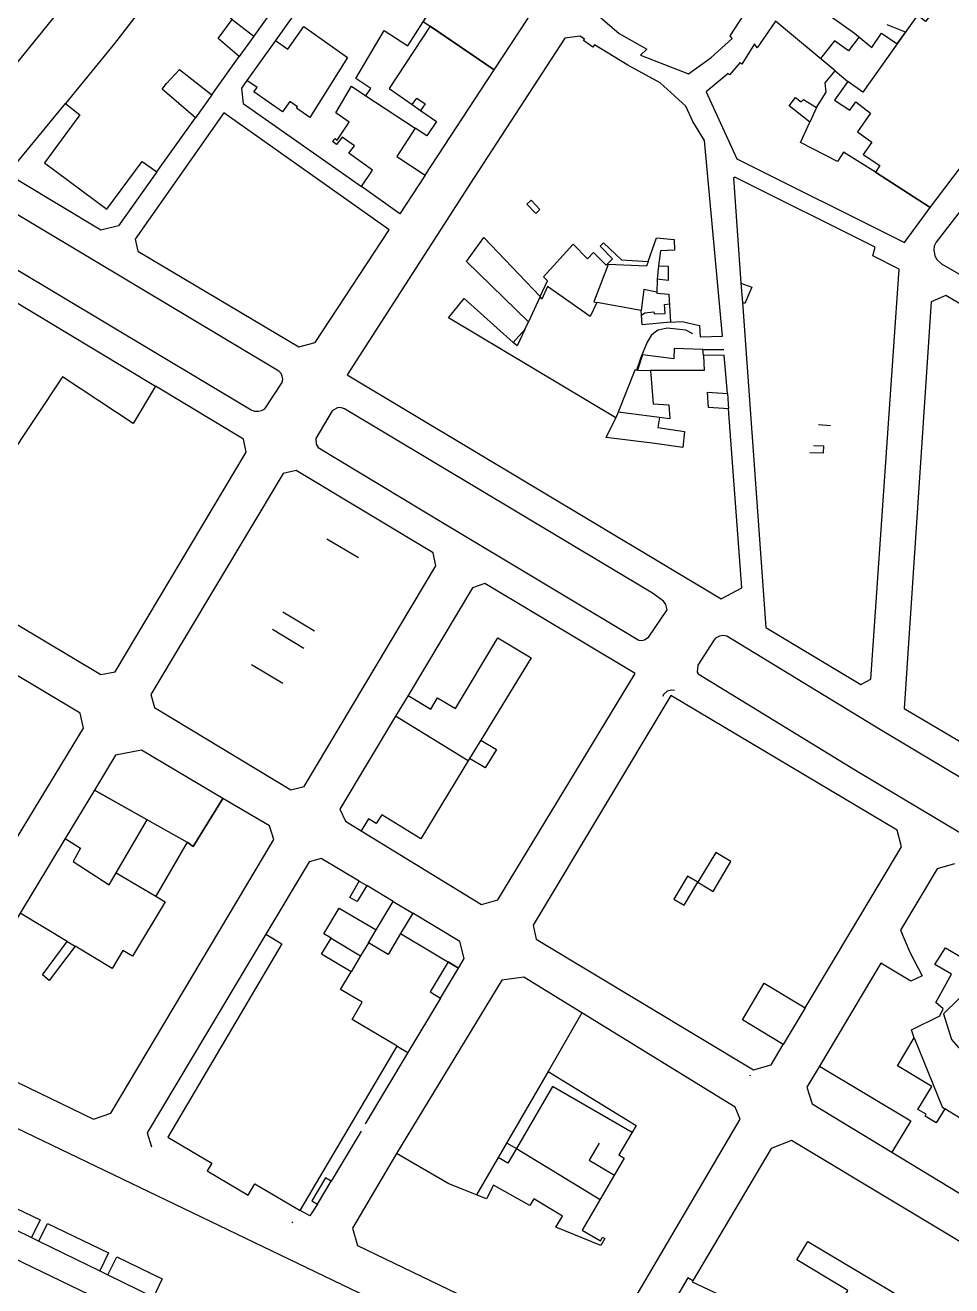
# Model space of a CAD drawing. Header units: millimetres. Extents: x 487814 to 495125, y 4392873 to 4398925.
# Drawn here: x 492290.2 to 492505.7, y 4396547.5 to 4396840.6 of the extents above; entities that cross this region are included whole.
import ezdxf

# ---------------------------------------------------------------- set-up
doc = ezdxf.new("R2010")
doc.units = ezdxf.units.MM
doc.layers.add('Cartografia_Base', color=8, linetype='Continuous')

msp = doc.modelspace()

# ---------------------------------------------------------------- linework, layer by layer
at = {"layer": 'Cartografia_Base'}
for p, q in [((492355.26, 4396854.85, 119.4), (492343.3, 4396838.05, 118.88)), ((492348.37, 4396837.06, 118.74), (492341.71, 4396827.71, 118.82)), ((492478.51, 4396830, 122.1), (492481.48, 4396827.52, 122.1)), ((492333.55, 4396824.37, 115.99), (492329.77, 4396819.07, 115.69)), ((492369.39, 4396824.17, 118.9), (492380.87, 4396816.64, 118.9)), ((492380.18, 4396822.15, 116.5), (492382.11, 4396820.8, 116.5)), ((492474.18, 4396821.44, 121.56), (492472.65, 4396818.06, 121.48)), ((492425.57, 4396785.12, 117.65), (492425.76, 4396784.93, 117.65)), ((492437.47, 4396784.67, 118.05), (492437.12, 4396781.53, 118.05)), ((492456.61, 4396780.59, 117.74), (492456.94, 4396776.08, 117.74)), ((492285.95, 4396777.41, 117.38), (492320.43, 4396756.66, 117.53)), ((492433.43, 4396774.28, 116.17), (492423.11, 4396776.12, 116.25)), ((492433.51, 4396773.16, 116.25), (492433.43, 4396774.28, 116.17)), ((492447.79, 4396765.19, 117.22), (492452.63, 4396765.17, 117.06)), ((492432.53, 4396760.35, 115.36), (492432.36, 4396760.35, 114.89)), ((492453.47, 4396754.92, 117.32), (492453.74, 4396751.37, 117.24)), ((492428.04, 4396750.64, 114.95), (492427.51, 4396749.32, 115.36)), ((492437.66, 4396749.36, 114.9), (492428.04, 4396750.64, 114.95)), ((492474.63, 4396747.75, 115.67), (492477.44, 4396747.53, 115.67)), ((492360.33, 4396721.2, 118.03), (492367.65, 4396716.8, 118.03)), ((492350.11, 4396704.19, 122.06), (492357.43, 4396699.79, 122.06)), ((492347.67, 4396700.13, 122.06), (492354.99, 4396695.74, 122.06)), ((492342.77, 4396691.97, 119.26), (492350.09, 4396687.57, 119.26)), ((492379.21, 4396684.73, 116.31), (492376.31, 4396679.9, 116.33)), ((492393.2, 4396669.57, 114.55), (492376.31, 4396679.9, 116.33)), ((492396.15, 4396674.37, 114.95), (492393.52, 4396670.08, 115.41)), ((492299.45, 4396651.47, 121.44), (492288.97, 4396634.1, 121.44)), ((492311.32, 4396643.52, 123.53), (492320.5, 4396638.07, 123.53)), ((492367.82, 4396641.57, 117.52), (492369.58, 4396640.54, 117.52)), ((492375.72, 4396636.85, 118.39), (492380.27, 4396634.13, 118.39)), ((492361.35, 4396628.3, 117.92), (492368.17, 4396624.22, 117.92)), ((492299.94, 4396627.52, 124.94), (492301.75, 4396626.43, 124.94)), ((492369.99, 4396627.26, 118.39), (492368.17, 4396624.22, 117.92)), ((492368.17, 4396624.22, 117.92), (492365.94, 4396620.47, 118.39)), ((492386.75, 4396614.38, 118.77), (492379.11, 4396601.74, 120.31)), ((492471.56, 4396612.13, 117.44), (492466.47, 4396603.61, 117.44)), ((492411.75, 4396597.27, 117.29), (492395.09, 4396568.61, 119.38)), ((492458.63, 4396596.48, 115.17), (492458.82, 4396596.39, 115.16)), ((492368.27, 4396583.46, 118.82), (492361.31, 4396571.81, 120.37)), ((492402.13, 4396580.71, 122.86), (492404.4, 4396579.4, 122.86)), ((492404.4, 4396579.4, 122.71), (492423.88, 4396567.52, 122.71)), ((492280.6, 4396564.08, 123.52), (492291.62, 4396558.68, 123.52)), ((492352.17, 4396562.33, 120.33), (492352.41, 4396562.22, 120.2)), ((492293.33, 4396557.86, 122.79), (492307.5, 4396550.92, 122.79)), ((492309.37, 4396550, 123.17), (492319.96, 4396544.82, 123.32))]:
    msp.add_line(p, q, dxfattribs=at)
for points in [[(492292.61, 4396898.92, 118.32), (492257.36, 4396871.42, 116.97), (492227.51, 4396843.52, 116.47), (492273.41, 4396814.15, 115.33), (492283.2, 4396825.68, 115.42), (492305.26, 4396852.88, 115.89), (492327.81, 4396882.38, 117.98), (492338.56, 4396896.86, 119.26), (492338.95, 4396897.79, 119.34), (492339.35, 4396900.2, 119.5), (492339.2, 4396900.57, 119.51), (492318.95, 4396921.53, 119.91), (492308.93, 4396912.78, 118.86), (492300.91, 4396905.52, 118.52), (492292.61, 4396898.92, 118.32)], [(492370.03, 4396867.51, 118.95), (492348.37, 4396837.06, 116.64), (492351.2, 4396835.02, 116.57), (492354.97, 4396840.26, 116.97), (492365.11, 4396833.07, 116.76), (492356.39, 4396819.14, 116.05), (492353.27, 4396821.33, 116.07), (492353.47, 4396821.6, 116.08), (492351.67, 4396822.85, 116.09), (492349.97, 4396820.42, 115.98), (492343.35, 4396825.09, 116.02), (492344.08, 4396826.12, 116.07), (492341.71, 4396827.71, 116.08), (492340.44, 4396825.93, 115.99), (492340.86, 4396822.39, 115.88), (492368.34, 4396803.07, 115.6), (492370.95, 4396806.88, 115.86), (492365.43, 4396810.83, 115.92), (492366.76, 4396812.55, 116.01), (492363.84, 4396814.57, 116.03), (492362.58, 4396812.87, 115.95), (492361.65, 4396813.53, 115.96), (492362.22, 4396814.28, 115.99), (492362.74, 4396813.87, 115.99), (492365.51, 4396818.04, 116.17), (492362.38, 4396820.24, 116.19), (492366.02, 4396826.39, 116.49), (492369.39, 4396824.17, 116.47), (492370.52, 4396825.9, 116.56), (492367.07, 4396828.17, 116.57), (492373.67, 4396839.34, 117.32), (492379.14, 4396835.76, 117.22), (492391.6, 4396855.43, 118.56)], [(492487.93, 4396806.43, 117.04), (492500.66, 4396798.2, 116.16), (492532.73, 4396840.54, 118), (492509.61, 4396858.37, 118), (492506.74, 4396854.95, 118.01), (492508.83, 4396853.32, 117.95), (492499.53, 4396841.43, 117.96), (492497.69, 4396842.9, 118.01), (492484.94, 4396825.04, 118), (492481.48, 4396827.52, 118.11), (492478.4, 4396823.17, 118.1), (492481.96, 4396820.87, 118), (492483.31, 4396822.75, 118), (492486.75, 4396820.17, 117.9), (492483.7, 4396815.81, 117.61), (492487.08, 4396813.42, 117.36), (492485.05, 4396810.55, 117.35), (492488.91, 4396808, 117.08), (492487.93, 4396806.43, 117.04)], [(492391.6, 4396855.43, 118.56), (492382.73, 4396841.43, 117.64), (492399.26, 4396830.23, 117.32), (492407.15, 4396842.25, 117.96), (492406.35, 4396846.08, 118.19), (492391.6, 4396855.43, 118.56)], [(492323.84, 4396853.17, 117.07), (492310.93, 4396836.34, 116.08), (492299.51, 4396822.38, 115.25), (492302.84, 4396819.72, 115.2), (492294.65, 4396808.62, 114.97), (492309.17, 4396797.82, 114.81), (492317.37, 4396808.93, 115.21), (492320.79, 4396806.47, 115.22), (492329.77, 4396819.07, 115.69), (492322, 4396825.74, 115.83), (492323.05, 4396827.06, 115.91), (492326.03, 4396830.3, 116.11), (492333.55, 4396824.37, 115.99), (492339.94, 4396833.35, 116.51), (492335.07, 4396837.49, 116.6), (492338.31, 4396841.93, 116.85), (492323.84, 4396853.17, 117.07)], [(492469.35, 4396848.48, 118.76), (492483.04, 4396838.73, 118.27), (492487.05, 4396835.38, 118.12), (492489.32, 4396838.74, 118.12), (492492.94, 4396836.24, 118.01)], [(492421.61, 4396844.42, 118.17), (492428.26, 4396838.64, 118.19), (492434.71, 4396835.03, 118.03), (492433.26, 4396833.59, 118.12), (492444.39, 4396829.27, 117.6), (492449.66, 4396833.1, 117.38), (492454.59, 4396837.47, 117.34), (492454.12, 4396838.11, 117.5), (492459.33, 4396846.12, 118.74)], [(492338.31, 4396841.93, 116.85), (492343.3, 4396838.05, 116.78), (492339.94, 4396833.35, 116.51)], [(492399.26, 4396830.23, 117.32), (492384.34, 4396840.34, 117.61), (492374.82, 4396825.89, 116.65), (492380.18, 4396822.15, 116.62), (492381.22, 4396823.64, 116.7), (492383.15, 4396822.29, 116.69), (492382.11, 4396820.8, 116.61), (492385.83, 4396818.2, 116.59), (492383.58, 4396814.86, 116.43), (492380.87, 4396816.64, 116.43), (492376.56, 4396810.08, 116.11), (492383.18, 4396805.73, 116.09), (492399.26, 4396830.23, 117.32)], [(492487.93, 4396806.43, 117.04), (492480.46, 4396811.1, 117.2), (492479.09, 4396808.89, 116.69), (492470.44, 4396813.34, 116.73), (492472.65, 4396818.06, 117.78), (492467.81, 4396821.86, 117.71), (492469.31, 4396823.79, 117.81), (492470.66, 4396822.79, 117.86), (492471.15, 4396823.34, 117.86), (492474.18, 4396821.44, 118.17), (492476.42, 4396825.03, 118.18), (492476.24, 4396827.18, 118.22), (492478.51, 4396830, 118.22), (492464.63, 4396841.57, 118.75), (492460.4, 4396835.37, 117.67), (492459.74, 4396836.28, 117.75), (492456.85, 4396831.51, 117.34), (492456.4, 4396831.94, 117.32), (492453.95, 4396829.09, 117.2), (492453.64, 4396829.4, 117.19), (492448.54, 4396825.12, 116.62), (492455.64, 4396809.55, 115.03), (492494.65, 4396790.06, 115.43), (492500.66, 4396798.2, 116.16), (492487.93, 4396806.43, 117.04)], [(492492.94, 4396836.24, 118.01), (492494.89, 4396838.97, 118.01), (492490.64, 4396840.69, 118.13)], [(492443.52, 4396746.11, 112.92), (492443.08, 4396742.37, 112.91), (492436.61, 4396743.35, 112.94), (492425.25, 4396744.72, 113.09), (492427.51, 4396749.32, 113.02), (492388.63, 4396772.52, 114.77), (492392.27, 4396777.04, 114.76), (492403.68, 4396766.84, 114.51), (492406.38, 4396769.85, 114.5), (492407.19, 4396771.6, 114.34), (492392.82, 4396785.68, 114.56), (492396.79, 4396791.22, 114.78), (492409.94, 4396777.48, 113.7), (492411.65, 4396781.14, 113.87), (492410.71, 4396782.08, 113.94), (492417.6, 4396789.71, 113.97), (492420.9, 4396786.28, 113.72), (492422.34, 4396787.71, 113.86), (492425.24, 4396784.79, 113.65), (492426.74, 4396786.28, 113.79), (492423.84, 4396789.2, 114), (492424.64, 4396789.99, 114.08), (492428.8, 4396786.06, 113.79), (492435.06, 4396785.66, 113.83), (492436.94, 4396791.13, 114.32), (492441.11, 4396790.73, 114.33), (492441.2, 4396788.27, 114.13), (492437.94, 4396788.11, 114.07), (492437.47, 4396784.67, 113.78), (492439.72, 4396784.54, 113.8), (492439.69, 4396781.24, 113.52), (492437.12, 4396781.53, 113.51), (492437.08, 4396778.28, 113.24), (492439.83, 4396778.03, 113.25), (492440.26, 4396771.53, 112.67), (492442.91, 4396771.72, 112.83), (492446.97, 4396770.77, 114.65), (492447.17, 4396768.17, 114.49), (492452.34, 4396768.26, 114.38), (492448.13, 4396813.78, 116.92), (492445.45, 4396818.21, 116.94), (492443.78, 4396821.76, 117.29), (492437.8, 4396827.18, 117.71), (492430.32, 4396831.33, 118.11), (492422.52, 4396836.01, 117.95), (492422.19, 4396835.52, 117.93), (492420, 4396837.01, 117.58), (492420.25, 4396837.36, 117.67), (492419.24, 4396838.03, 117.65), (492415.67, 4396837.59, 117.03), (492394.58, 4396805.22, 115.39), (492365.03, 4396759.28, 114.02), (492452.02, 4396707.22, 112.91), (492456.79, 4396709.73, 112.78), (492453.74, 4396751.37, 112.9), (492449.07, 4396751.69, 112.92), (492448.87, 4396755.28, 112.93), (492453.47, 4396754.92, 112.9), (492452.74, 4396763.89, 113.95), (492447.87, 4396763.81, 112.76), (492448.07, 4396760.31, 112.83), (492435.61, 4396760.34, 112.97), (492436.21, 4396752.59, 112.98), (492439.84, 4396752.34, 112.96), (492440.1, 4396749.03, 112.95), (492437.66, 4396749.36, 112.96), (492437.3, 4396747.07, 112.96), (492443.52, 4396746.11, 112.92)], [(492484.08, 4396837.86, 118.23), (492481.61, 4396834.61, 118.23), (492478.4, 4396836.96, 118.34), (492475.08, 4396832.85, 118.35)], [(492320.79, 4396806.47, 116.77), (492311.87, 4396793.95, 116.32), (492307.74, 4396792.97, 116.24), (492288.67, 4396804.38, 116.24), (492287.92, 4396805.38, 116.24), (492287.65, 4396806.16, 116.24), (492287.58, 4396807, 116.24), (492287.78, 4396808.04, 116.24), (492299.51, 4396822.38, 116.24)], [(492353.82, 4396765.77, 114.25), (492357.6, 4396766.79, 114.33), (492374.83, 4396793.02, 115.47), (492336.37, 4396820.2, 115.6), (492315.74, 4396790.87, 114.6), (492316.33, 4396788.03, 114.6), (492353.82, 4396765.77, 114.25)], [(492383.18, 4396805.73, 118.22), (492377.29, 4396796.77, 117.91), (492368.34, 4396803.07, 117.91)], [(492456.94, 4396776.08, 114.88), (492462.38, 4396700.55, 112.78), (492484.49, 4396687.27, 112.74), (492486.84, 4396688.56, 112.74), (492493.39, 4396783.88, 115.3), (492487.32, 4396786.94, 115.46), (492487.85, 4396788.97, 115.49), (492455.22, 4396805.29, 115.49), (492454.85, 4396805.07, 115.49), (492456.61, 4396780.59, 114.96), (492459.18, 4396779.69, 114.97), (492457.54, 4396775.86, 114.88), (492456.94, 4396776.08, 114.88)], [(492511.56, 4396802.47, 115.82), (492501.99, 4396790.15, 114.7), (492501.59, 4396789.19, 114.69), (492501.47, 4396788.28, 114.69), (492501.68, 4396787.03, 114.69), (492502.11, 4396786.19, 114.69), (492503.27, 4396785.09, 114.69), (492512.77, 4396779.57, 114.72)], [(492342.71, 4396751.12, 114.1), (492343.46, 4396750.87, 114.11), (492344.39, 4396750.83, 114.11), (492345.08, 4396750.98, 114.12), (492345.92, 4396751.41, 114.13), (492349.89, 4396757.54, 114.13), (492350.04, 4396758.32, 114.12), (492349.94, 4396759, 114.12), (492349.65, 4396759.62, 114.11), (492349.17, 4396760.14, 114.11), (492281.46, 4396800.61, 115.03), (492279.6, 4396801.06, 115.03), (492278.51, 4396801.03, 115.03), (492277.47, 4396800.79, 115.03), (492275.64, 4396799.77, 115.03), (492274.59, 4396798.59, 115.03), (492274.07, 4396797.58, 115.03), (492273.77, 4396796.54, 115.03), (492273.67, 4396795.53, 115.03), (492273.79, 4396794.42, 115.03), (492274.11, 4396793.39, 115.03), (492274.64, 4396792.41, 115.03), (492275.81, 4396791.17, 115.03), (492342.71, 4396751.12, 114.1)], [(492408.88, 4396796.78, 114.52), (492409.87, 4396797.73, 114.55), (492407.81, 4396799.91, 114.71), (492406.82, 4396798.99, 114.67), (492408.88, 4396796.78, 114.52)], [(492425.76, 4396784.93, 117.65), (492422.38, 4396776.26, 117.73), (492423.11, 4396776.12, 116.25)], [(492435.06, 4396785.66, 117.65), (492434.68, 4396784.54, 117.65), (492425.76, 4396784.93, 117.65)], [(492423.11, 4396776.12, 116.25), (492421.57, 4396772.88, 116.25), (492411.59, 4396779.8, 116.25), (492410.34, 4396776.93, 116.41), (492409.94, 4396777.48, 116.31), (492407.19, 4396771.6, 116.91)], [(492437.08, 4396778.52, 117.3), (492434.04, 4396779.17, 116), (492433.43, 4396774.28, 116.17)], [(492440.26, 4396771.53, 116), (492433.64, 4396770.89, 116), (492433.51, 4396773.16, 116), (492434.3, 4396773.73, 116), (492436.35, 4396773.95, 116), (492436.41, 4396773.45, 116), (492438.97, 4396773.57, 116), (492438.8, 4396775.66, 116), (492439.98, 4396775.8, 116)], [(492508.39, 4396673.57, 112.24), (492552.18, 4396747.48, 114.12), (492551.68, 4396749.73, 114.04), (492504.29, 4396777.73, 114.52), (492500.83, 4396776.27, 114.48), (492494.58, 4396681.72, 112.3), (492508.39, 4396673.57, 112.24)], [(492406.38, 4396769.85, 117.09), (492404.59, 4396766.02, 118.23), (492403.68, 4396766.84, 118.23)], [(492445.43, 4396768.85, 114.59), (492443.83, 4396769.66, 115.12), (492439.42, 4396770.12, 115.12), (492437.4, 4396769.71, 115.04), (492436.75, 4396769.31, 115.04), (492435.75, 4396768.45, 115.04), (492434.82, 4396766.87, 115.04), (492433.36, 4396763.33, 115.04), (492432.36, 4396760.35, 114.89)], [(492447.87, 4396763.81, 112.76), (492447.79, 4396765.19, 112.73), (492441.05, 4396765.4, 112.8), (492441.01, 4396762.99, 112.85), (492433.72, 4396763.93, 112.84), (492432.53, 4396760.35, 115.36), (492435.61, 4396760.34, 112.97)], [(492432.36, 4396760.35, 114.89), (492431.95, 4396760.35, 115.36), (492428.04, 4396750.64, 114.95)], [(492268.4, 4396713.14, 115.9), (492307.74, 4396689.63, 115.27), (492311.06, 4396690.23, 115.21), (492341.58, 4396741.29, 114.09), (492340.9, 4396744.35, 114.08), (492320.43, 4396756.66, 114.36), (492315.24, 4396747.95, 114.55), (492298.86, 4396758.86, 114.79), (492272.54, 4396719.35, 115.75)], [(492387.6, 4396724.7, 113.87), (492432.83, 4396697.62, 113.2), (492433.46, 4396697.53, 113.2), (492434.16, 4396697.65, 113.2), (492435.19, 4396698.36, 113.2), (492439.42, 4396704.65, 113.13), (492439.13, 4396705.87, 113.09), (492438.58, 4396706.66, 113.05), (492436.04, 4396708.54, 113.17), (492364.42, 4396751.42, 114.1), (492363.47, 4396751.67, 114.11), (492362.77, 4396751.6, 114.12), (492361.57, 4396750.92, 114.13), (492357.73, 4396744.51, 114.13), (492357.79, 4396743.21, 114.12), (492358.29, 4396742.38, 114.11), (492387.6, 4396724.7, 113.87)], [(492473.51, 4396742.89, 115.67), (492475.79, 4396742.81, 115.67), (492475.76, 4396741.05, 115.67), (492472.61, 4396741.13, 115.67)], [(492353.19, 4396737.07, 114.11), (492350.16, 4396736.32, 114.12), (492319.4, 4396684.94, 115.02), (492320.25, 4396681.92, 115.01), (492351.95, 4396662.79, 114.6), (492355.07, 4396663.57, 114.59), (492385.68, 4396714.86, 113.84), (492385.06, 4396717.91, 113.83), (492353.19, 4396737.07, 114.11)], [(492382.17, 4396651.44, 114.8), (492373.06, 4396657.01, 114.69), (492371.79, 4396654.94, 114.73), (492370.01, 4396656.03, 114.71), (492368.3, 4396653.24, 114.71), (492396.29, 4396636.11, 115.07), (492400.08, 4396637.23, 115.07), (492431.98, 4396689.83, 112.94), (492397.04, 4396710.77, 113.52), (492394.22, 4396709.78, 113.55), (492379.21, 4396684.73, 114.11), (492384.46, 4396681.58, 114.17), (492386.02, 4396684.18, 114.11), (492390.2, 4396681.68, 114.16), (492400.09, 4396698.17, 113.66), (492407.83, 4396693.53, 113.54), (492396.15, 4396674.37, 114.31), (492399.74, 4396672.18, 114.29), (492397.16, 4396667.89, 114.44), (492393.52, 4396670.08, 114.4), (492382.17, 4396651.44, 114.8)], [(492260.92, 4396687.12, 116.54), (492273.98, 4396679.34, 116.52), (492271.68, 4396675.55, 116.76), (492267.43, 4396678.13, 116.77), (492264.77, 4396673.71, 117.07), (492258.09, 4396677.73, 117.09), (492253.1, 4396669.44, 117.65), (492284.37, 4396650.81, 117.43), (492288.39, 4396651.88, 117.19), (492303.7, 4396677.13, 115.72), (492302.91, 4396680.66, 115.69), (492262.55, 4396704.7, 115.83), (492253.03, 4396691.84, 116.55), (492260.92, 4396687.12, 116.54)], [(492560.34, 4396621.99, 111.58), (492561.94, 4396622.27, 111.58), (492563.46, 4396623.01, 111.58), (492564.64, 4396624.07, 111.58), (492565.54, 4396625.49, 111.58), (492566, 4396627.14, 111.58), (492565.98, 4396628.81, 111.58), (492565.51, 4396630.38, 111.58), (492564.83, 4396631.52, 111.58), (492489.08, 4396676.73, 112.63), (492453.3, 4396698.55, 112.86), (492452.38, 4396698.69, 112.87), (492451.63, 4396698.56, 112.88), (492450.71, 4396698.04, 112.89), (492450.21, 4396697.46, 112.9), (492446.61, 4396691.82, 112.9), (492446.4, 4396690.14, 112.9), (492446.63, 4396689.77, 112.89), (492483.29, 4396667.38, 112.63), (492542.89, 4396631.76, 111.93), (492559.21, 4396622.06, 111.58), (492560.34, 4396621.99, 111.58)], [(492408.98, 4396628.1, 114.96), (492459.55, 4396597.69, 115.17), (492463.63, 4396598.85, 113.24), (492466.47, 4396603.61, 113.25), (492456.97, 4396609.29, 114.86), (492462.05, 4396617.81, 114.44), (492471.56, 4396612.13, 113.24), (492493.93, 4396649.58, 112.4), (492492.92, 4396653.44, 112.46), (492440.32, 4396684.72, 112.85), (492408.26, 4396631.33, 114.95), (492408.98, 4396628.1, 114.96)], [(492441.16, 4396685.9, 112.85), (492440.49, 4396685.99, 112.85), (492439.45, 4396685.71, 112.85), (492438.72, 4396685.08, 112.85), (492438.4, 4396684.47, 112.85)], [(492376.31, 4396679.9, 116.33), (492363.36, 4396658.27, 117.54), (492364.63, 4396655.49, 117.54), (492368.3, 4396653.24, 117.1)], [(492329.2, 4396649.62, 117.49), (492336.15, 4396660.82, 115.24), (492317.23, 4396672.04, 115.52), (492311.14, 4396670.83, 115.83), (492306.26, 4396662.75, 117.06), (492327.8, 4396650.61, 117.49), (492329.2, 4396649.62, 117.49)], [(492315.11, 4396624.12, 120.42), (492312.9, 4396625.45, 120.61), (492310.37, 4396621.24, 120.53), (492301.75, 4396626.43, 120.66), (492295.71, 4396618.45, 120.47), (492294.17, 4396619.76, 120.5), (492299.94, 4396627.52, 120.53), (492288.97, 4396634.1, 118.2), (492271.99, 4396605.97, 119.96), (492273.17, 4396602.12, 120.07), (492306.02, 4396586.25, 119.78), (492310.09, 4396587.6, 119.86), (492347.95, 4396651.25, 114.96), (492346.99, 4396654.39, 114.94), (492336.15, 4396660.82, 115.24), (492329.2, 4396649.62, 117.49), (492327.8, 4396650.61, 117.49), (492320.5, 4396638.07, 119.49), (492322.72, 4396636.73, 119.35), (492315.11, 4396624.12, 120.42)], [(492318.53, 4396655.83, 117.67), (492306.26, 4396662.75, 117.06), (492299.45, 4396651.47, 117.86), (492303.03, 4396649.2, 120.01), (492301.32, 4396646.11, 120.66), (492309.67, 4396640.7, 120.55), (492318.53, 4396655.83, 117.67)], [(492093.89, 4396647.31, 125.99), (492144.68, 4396622.69, 126.01), (492224.56, 4396584.34, 125.1), (492245.4, 4396574.68, 124.47), (492271.73, 4396561.46, 123.65), (492364.99, 4396516.5, 121.98), (492447.79, 4396477, 121.21), (492601.09, 4396402.85, 118.57), (492657.01, 4396376.18, 117.9), (492691.87, 4396359.32, 117.52), (492731.76, 4396340.53, 116.7), (492772.51, 4396320.7, 116.47), (492815.65, 4396300.14, 116.02)], [(492354.08, 4396564.99, 120.21), (492376.63, 4396603.2, 119.05), (492366.18, 4396609.38, 119.38), (492368.55, 4396613.4, 119.36), (492363.48, 4396616.38, 119.45), (492365.94, 4396620.47, 118.89), (492359.1, 4396624.55, 118.99), (492361.35, 4396628.3, 118.08), (492359.62, 4396629.34, 118.1), (492363.2, 4396635.32, 116.64), (492371.75, 4396630.21, 116.78), (492375.72, 4396636.85, 115.42), (492369.58, 4396640.54, 115.3), (492367.36, 4396636.82, 116.06), (492365.68, 4396637.77, 116.04), (492367.82, 4396641.57, 115.27), (492358.98, 4396646.86, 115.1), (492356.21, 4396646.09, 115.16), (492346.13, 4396629.22, 119.54), (492349.87, 4396626.98, 119.66), (492323.3, 4396582.04, 119.74), (492333.56, 4396576.01, 120.04), (492332.5, 4396574.21, 120.07), (492342.05, 4396568.56, 120.16), (492343.6, 4396571.18, 120.19), (492354.08, 4396564.99, 120.21)], [(492450.13, 4396639.18, 113.87), (492454.3, 4396646.14, 113.54), (492450.78, 4396648.25, 113.56), (492446.61, 4396641.29, 113.86), (492450.13, 4396639.18, 113.87)], [(492506.31, 4396645.57, 112.54), (492502.24, 4396644.43, 112.54), (492493.73, 4396630.16, 113.57), (492495.91, 4396625.07, 114.1), (492498.73, 4396619.54, 114.68), (492496.12, 4396618.31, 114.55), (492489.15, 4396622.47, 113.57), (492474.9, 4396598.57, 114.64), (492496.16, 4396585.81, 114.36), (492491.74, 4396578.54, 114.4), (492522.88, 4396559.63, 113.29)], [(492443.41, 4396635.95, 114.13), (492446.61, 4396641.29, 113.86), (492444.22, 4396642.72, 113.86), (492441.02, 4396637.38, 114.12), (492443.41, 4396635.95, 114.13)], [(492390.92, 4396621.35, 118.54), (492392.26, 4396623.6, 118.23), (492391.23, 4396627.57, 118.23), (492380.27, 4396634.13, 118.39), (492377.44, 4396629.39, 118.39), (492390.92, 4396621.35, 118.54)], [(492346.13, 4396629.22, 119.54), (492318.52, 4396583.03, 120), (492319.55, 4396579.76, 120.15)], [(492377.44, 4396629.39, 118.39), (492374.54, 4396624.54, 118.39), (492369.99, 4396627.26, 118.39), (492371.75, 4396630.21, 118.39)], [(492513.67, 4396582.71, 113.81), (492504.04, 4396588.66, 114.65), (492502, 4396585.35, 114.19), (492499.44, 4396586.93, 114.52), (492499.69, 4396587.35, 114.57), (492497.78, 4396588.48, 114.72), (492501.04, 4396593.85, 115.25), (492493.05, 4396598.62, 115.22), (492496.93, 4396605.13, 115.34), (492496.25, 4396607, 115.35), (492502.87, 4396610.23, 115.29), (492503.62, 4396611.88, 114.98), (492501.93, 4396613.32, 115.34), (492505.6, 4396619.91, 113.99), (492501.68, 4396622.15, 114.53), (492504.17, 4396626.09, 114.13), (492508.15, 4396623.72, 113.03)], [(492386.75, 4396614.38, 118.54), (492390.92, 4396621.35, 118.54), (492388.53, 4396622.78, 118.54), (492384.37, 4396615.8, 118.54), (492386.75, 4396614.38, 118.54)], [(492419.62, 4396610.93, 115.72), (492406.14, 4396619.2, 115.69), (492401.04, 4396618.54, 115.78), (492376.49, 4396578.27, 118.85)], [(492510.44, 4396617.3, 112.63), (492503.75, 4396610.72, 114.99), (492505.59, 4396604.71, 115.1), (492509.33, 4396600.46, 114.43)], [(492424.72, 4396532.31, 119.18), (492456.44, 4396586.19, 115.72), (492455.31, 4396589.02, 115.73), (492419.62, 4396610.93, 115.72), (492411.75, 4396597.27, 117.29), (492432.26, 4396584.74, 117.74), (492428.21, 4396577.94, 118.45), (492429.45, 4396577.13, 118.37), (492419.71, 4396560.43, 118.92)], [(492496.93, 4396605.13, 116.89), (492503.4, 4396589.06, 117.35), (492504.04, 4396588.66, 117.35)], [(492376.63, 4396603.2, 120.31), (492379.11, 4396601.74, 120.31), (492369.26, 4396585.11, 118.91)], [(492474.9, 4396598.57, 116.82), (492471.95, 4396593.63, 116.87), (492473.19, 4396589.8, 116.87), (492491.74, 4396578.54, 117.02)], [(492454.67, 4396484.25, 118.48), (492456.27, 4396487.68, 118.54), (492460.36, 4396485.71, 118.47), (492457.62, 4396480.02, 118.36), (492474.11, 4396472.33, 116.63), (492484.46, 4396489.7, 116.15), (492265.63, 4396594.87, 120.26)], [(492431.28, 4396583.1, 122.56), (492412.8, 4396593.85, 122.56), (492404.4, 4396579.4, 122.86)], [(492404.4, 4396579.4, 122.86), (492402.44, 4396576.02, 122.86), (492400.16, 4396577.34, 122.86)], [(492423.68, 4396580.62, 120.22), (492421.3, 4396576.72, 120.83), (492427.18, 4396573.2, 120.83)], [(492503.21, 4396521.15, 114.78), (492518.79, 4396547.17, 113.77), (492517.71, 4396551.68, 113.76), (492468.35, 4396581.23, 115.09), (492463.62, 4396579.39, 115.4), (492445.3, 4396548.36, 117.67), (492474.64, 4396534.57, 116.21), (492481.5, 4396546.37, 115.37), (492469.61, 4396553.49, 115.92), (492472.21, 4396557.81, 115.61), (492495.57, 4396543.8, 114.69), (492486.81, 4396528.85, 115.6), (492503.21, 4396521.15, 114.78)], [(492419.71, 4396560.43, 118.92), (492423.92, 4396557.95, 118.9), (492424.42, 4396558.8, 118.89), (492425, 4396558.46, 118.89), (492424.05, 4396556.85, 118.91), (492413.58, 4396561.13, 119.04), (492415.15, 4396563.67, 118.99), (492408.44, 4396567.72, 119.09), (492407.49, 4396566.15, 119.13), (492399.07, 4396570.84, 119.27), (492397.42, 4396567.67, 119.33), (492388.67, 4396571.22, 119.3), (492376.49, 4396578.27, 118.85), (492366.31, 4396560.84, 120.09), (492367.42, 4396556.85, 120.09), (492420.4, 4396531.36, 119.18)], [(492358.1, 4396566.44, 126.22), (492361.31, 4396571.81, 120.37), (492360.01, 4396572.59, 120.25), (492356.8, 4396567.22, 121.12), (492358.1, 4396566.44, 126.22)], [(492282.58, 4396568.11, 121.82), (492293.63, 4396562.79, 121.94), (492291.62, 4396558.68, 122.41), (492293.33, 4396557.86, 122.43), (492295.31, 4396561.98, 121.96), (492309.53, 4396555.13, 122.1), (492307.5, 4396550.92, 122.59), (492309.37, 4396550, 122.61), (492311.43, 4396554.21, 122.06), (492322.03, 4396549.1, 120.83), (492319.96, 4396544.82, 121.57)], [(492358.1, 4396566.44, 126.22), (492356.34, 4396563.72, 126.22), (492354.08, 4396564.99, 120.21)], [(492445.44, 4396548.6, 117.67), (492444.24, 4396549.31, 117.67), (492441.05, 4396543.93, 117.89), (492442.27, 4396543.22, 117.67)]]:
    msp.add_polyline3d(points, dxfattribs=at)

doc.saveas('drawing.dxf')
